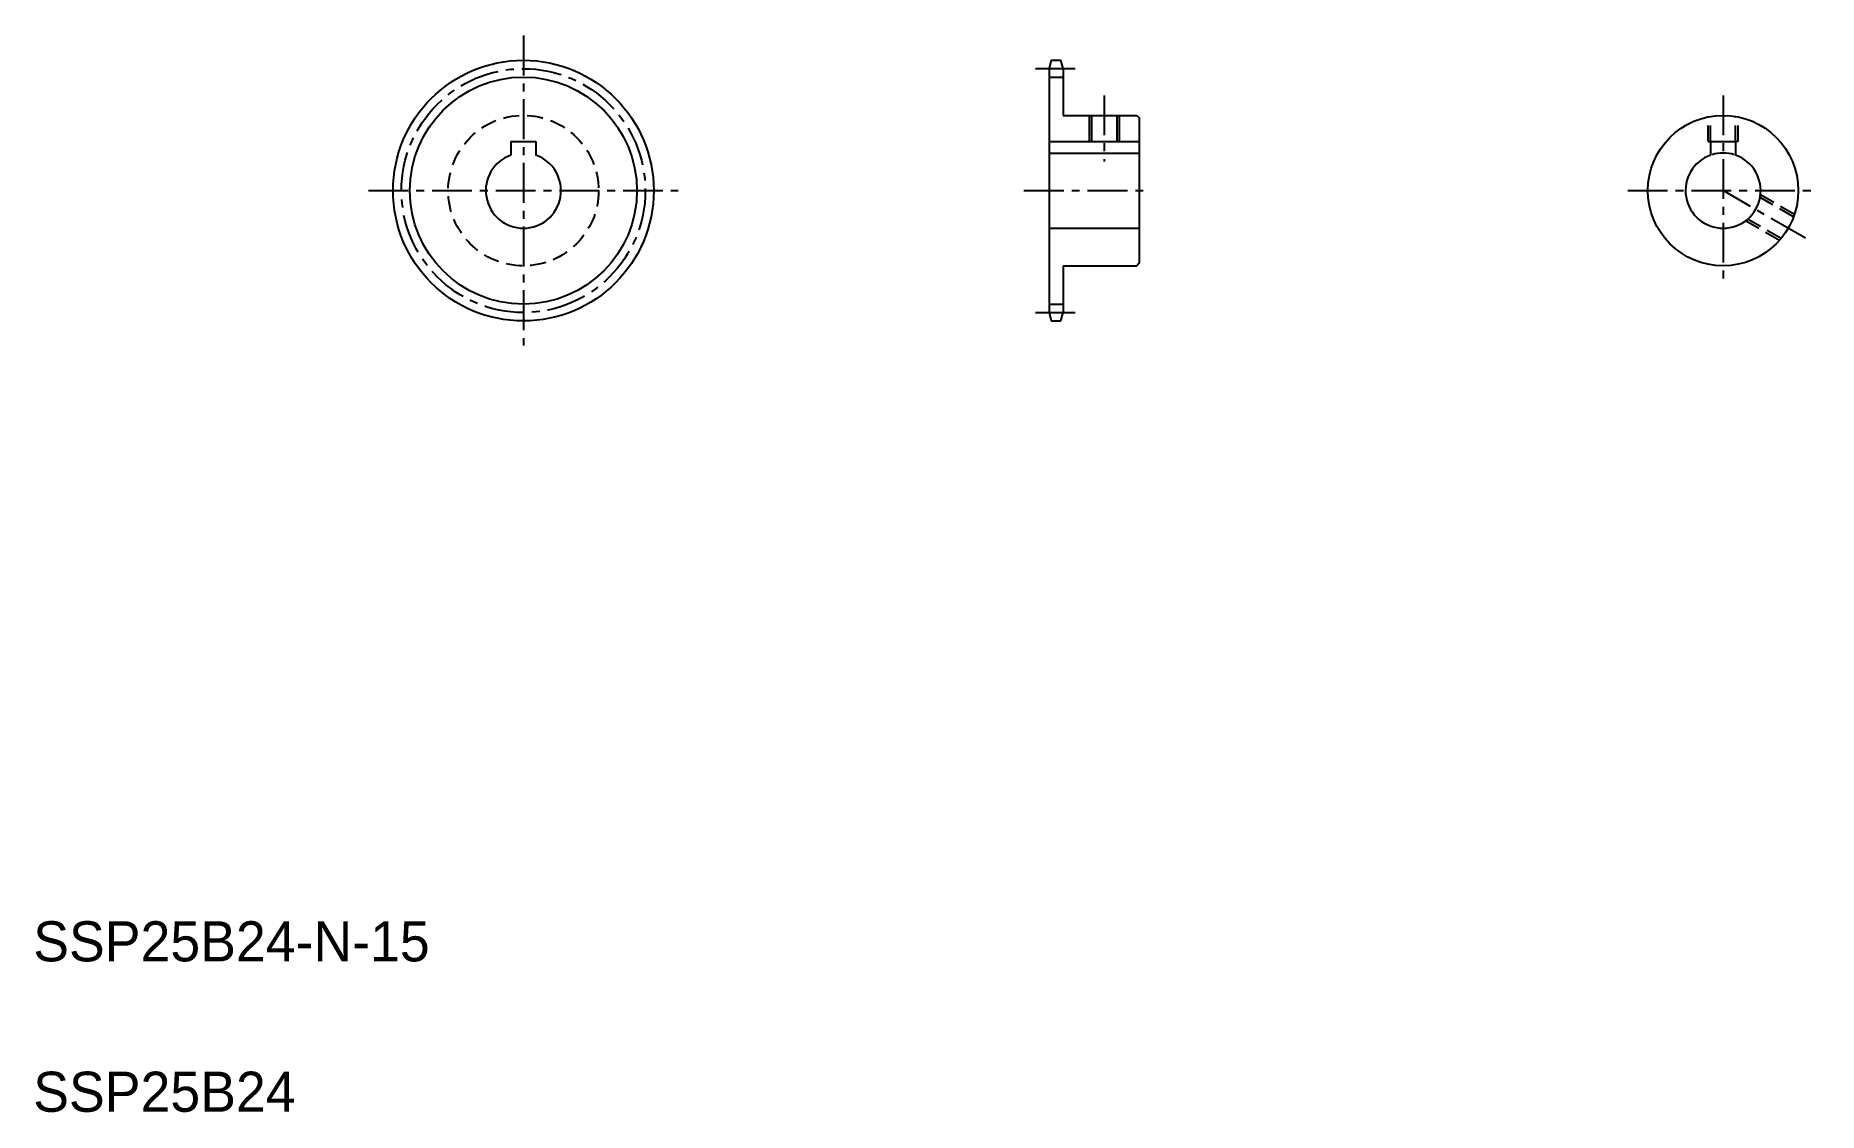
# Model space of a CAD drawing. Extents: x 20 to 376, y 20 to 235.
import ezdxf

# ---------------------------------------------------------------- set-up
doc = ezdxf.new("R2010")
doc.units = 0
doc.header["$LTSCALE"] = 0.25
doc.linetypes.add('CENTER', pattern=[50.8, 31.75, -6.35, 6.35, -6.35])
doc.linetypes.add('DASHED', pattern=[19.05, 12.7, -6.35])
doc.layers.get('0').update_dxf_attribs({"linetype": 'CONTINUOUS'})
doc.layers.add('CENTER', color=1, linetype='CENTER')

msp = doc.modelspace()

# ---------------------------------------------------------------- linework, layer by layer
at = {"color": 7, "linetype": 'CONTINUOUS'}
for p, q in [((223.08, 229.75), (222.63, 228.08)), ((222.63, 228.08), (222.63, 179.43)), ((223.08, 229.75), (224.98, 229.75)), ((225.43, 228.08), (224.98, 229.75)), ((225.43, 228.08), (225.43, 218.75)), ((222.63, 226.4), (225.43, 226.4)), ((225.43, 218.75), (240.13, 218.75)), ((231.13, 218.75), (231.13, 213.55)), ((236.13, 218.75), (236.13, 213.55)), ((240.13, 218.75), (240.63, 218.25)), ((240.63, 218.25), (240.63, 189.25)), ((115.28, 213.55), (120.28, 213.55)), ((115.28, 213.55), (115.28, 210.83)), ((120.28, 213.55), (120.28, 210.83)), ((222.63, 213.55), (240.63, 213.55)), ((354.1, 213.55), (354.6, 213.55)), ((354.6, 213.55), (359.6, 213.55)), ((354.6, 213.55), (354.6, 210.83)), ((360.1, 213.55), (359.6, 213.55)), ((359.6, 213.55), (359.6, 210.83)), ((222.63, 211.25), (240.63, 211.25)), ((222.63, 196.25), (240.63, 196.25)), ((225.43, 188.75), (240.13, 188.75)), ((225.43, 188.75), (225.43, 179.43)), ((240.63, 189.25), (240.13, 188.75)), ((225.43, 186.42), (225.43, 186.42)), ((225.43, 184.09), (225.43, 184.09)), ((222.63, 181.1), (225.43, 181.1)), ((222.63, 179.43), (223.08, 177.75)), ((224.98, 177.75), (225.43, 179.43)), ((223.08, 177.75), (224.98, 177.75))]:
    msp.add_line(p, q, dxfattribs=at)
at = {"color": 3, "linetype": 'CONTINUOUS'}
for p, q in [((230.63, 218.75), (230.63, 213.55)), ((236.63, 218.75), (236.63, 213.55))]:
    msp.add_line(p, q, dxfattribs=at)
at = {"color": 3, "linetype": 'DASHED'}
for p, q in [((354.1, 213.55), (354.1, 218.45)), ((354.6, 213.55), (354.6, 218.55)), ((359.6, 213.55), (359.6, 218.55)), ((360.1, 213.55), (360.1, 218.45)), ((371.32, 199), (364.55, 202.92)), ((371.16, 198.52), (364.47, 202.38)), ((368.32, 193.81), (361.55, 197.72)), ((368.66, 194.19), (361.97, 198.05))]:
    msp.add_line(p, q, dxfattribs=at)
at = {"color": 7, "linetype": 'CONTINUOUS'}
for centre, radius in [((117.78, 203.75), 26), ((357.1, 203.75), 15)]:
    msp.add_circle(centre, radius, dxfattribs=at)
at = {"color": 3, "linetype": 'CONTINUOUS'}
msp.add_circle((117.78, 203.75), 22.65, dxfattribs=at)
at = {"color": 3, "linetype": 'DASHED'}
msp.add_circle((117.78, 203.75), 15, dxfattribs=at)
at = {"color": 7, "linetype": 'CONTINUOUS'}
for centre in [(117.78, 203.75), (357.1, 203.75)]:
    msp.add_arc(centre, 7.5, 109.4712, 70.5288, dxfattribs=at)
at = {"color": 3}
msp.add_arc((357.1, 203.75), 7.5, 72.9424, 107.0576, dxfattribs=at)
at = {"layer": 'CENTER', "color": 1, "linetype": 'CENTER'}
for p, q in [((117.78, 234.66), (117.78, 172.85)), ((219.95, 228.08), (227.85, 228.08)), ((233.63, 222.75), (233.63, 209.55)), ((357.1, 222.75), (357.1, 184.75)), ((86.87, 203.75), (148.68, 203.75)), ((217.63, 203.75), (242.63, 203.75)), ((338.1, 203.75), (376.1, 203.75)), ((373.55, 194.25), (357.1, 203.75)), ((219.95, 179.43), (227.85, 179.43))]:
    msp.add_line(p, q, dxfattribs=at)
msp.add_circle((117.78, 203.75), 24.32, dxfattribs=at)

# ---------------------------------------------------------------- texts
at = {"color": 7, "linetype": 'CONTINUOUS'}
for s, p in [('SSP25B24-N-15', (20, 50)), ('SSP25B24', (20, 20))]:
    msp.add_text(s, height=8, dxfattribs=at).set_placement(p)

doc.saveas('drawing.dxf')
